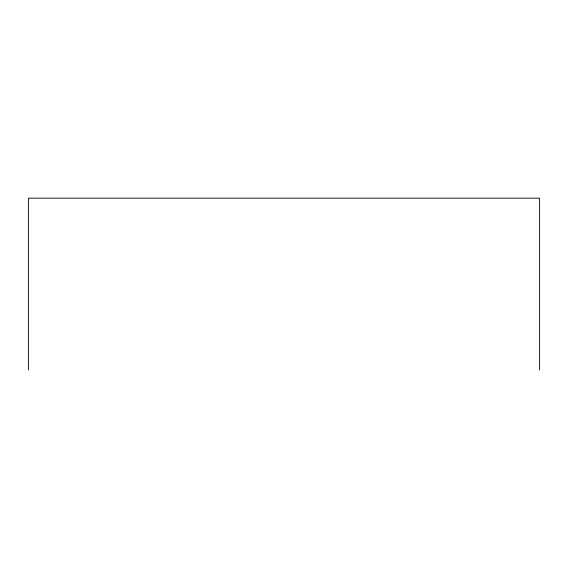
<?xml version="1.0" encoding="UTF-8"?>
<svg xmlns="http://www.w3.org/2000/svg" width="568" height="568" viewBox="0 0 568 568"><rect width="100%" height="100%" fill="white"/><g stroke="black" fill="none" stroke-linecap="round" stroke-linejoin="round"><path stroke-width="0.85" d="M539.6 369.832L539.6 198.168L28.4 198.168L28.4 369.832"/></g></svg>
